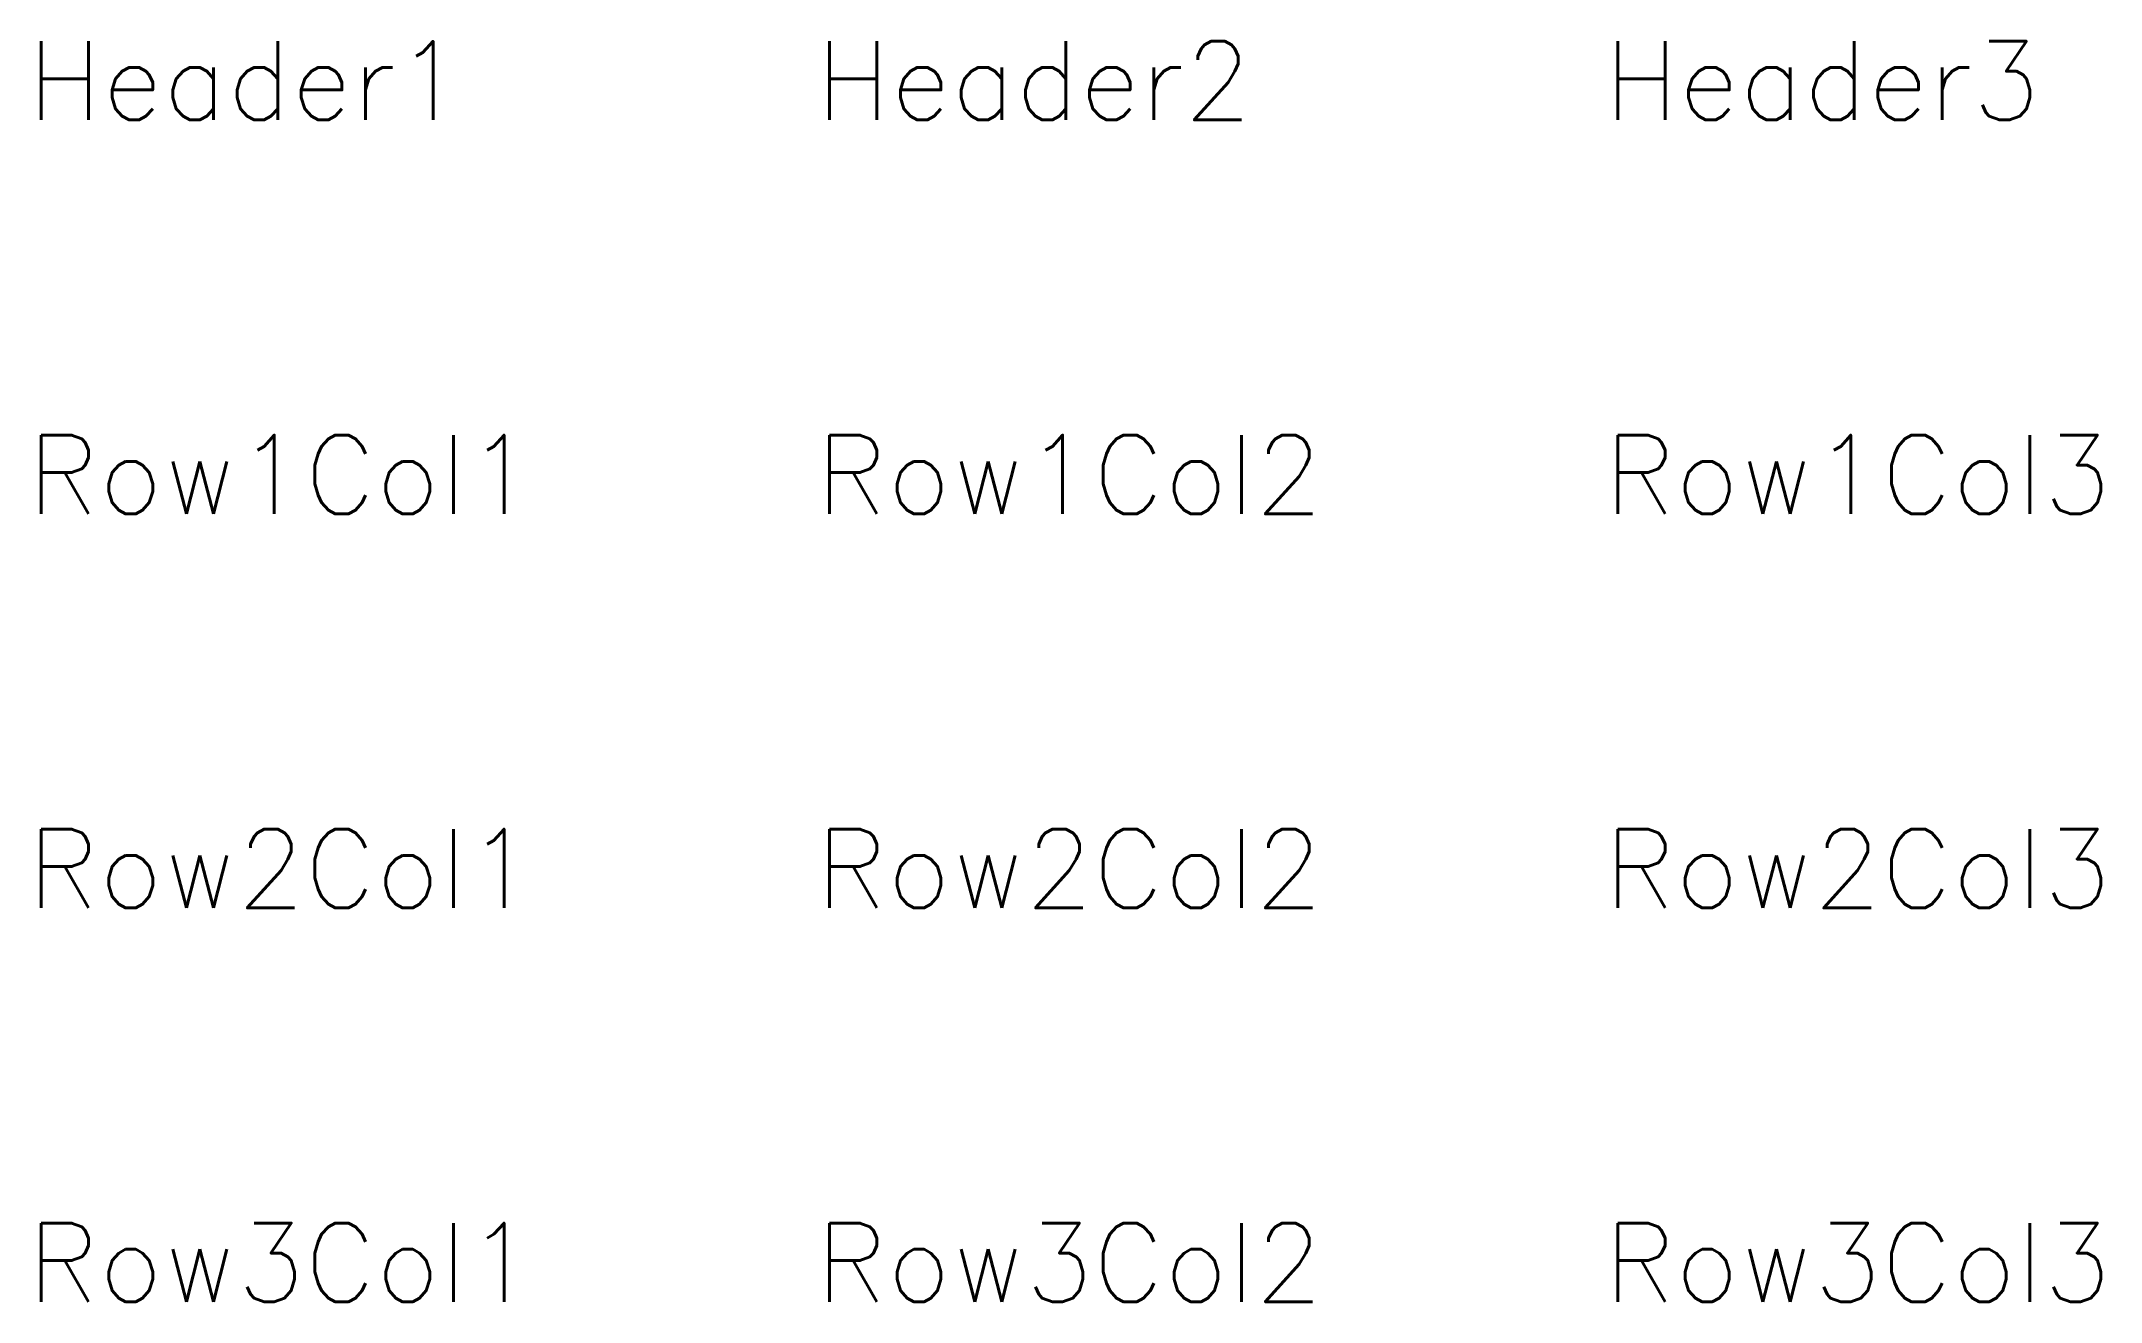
# Model space of a CAD drawing. Extents: x 0.2 to 26.3, y -15 to 1.
import ezdxf

# ---------------------------------------------------------------- set-up
doc = ezdxf.new("R2010")
doc.units = 0
doc.styles.get("Standard").update_dxf_attribs({"font": 'simplex.shx'})

msp = doc.modelspace()

# ---------------------------------------------------------------- texts
for s, p in [('Header1', (0, 0)), ('Header2', (10, 0)), ('Header3', (20, 0)), ('Row1Col1', (0, -5)), ('Row1Col2', (10, -5)), ('Row1Col3', (20, -5)), ('Row2Col1', (0, -10)), ('Row2Col2', (10, -10)), ('Row2Col3', (20, -10)), ('Row3Col1', (0, -15)), ('Row3Col2', (10, -15)), ('Row3Col3', (20, -15))]:
    msp.add_text(s, height=1).set_placement(p)

doc.saveas('drawing.dxf')
